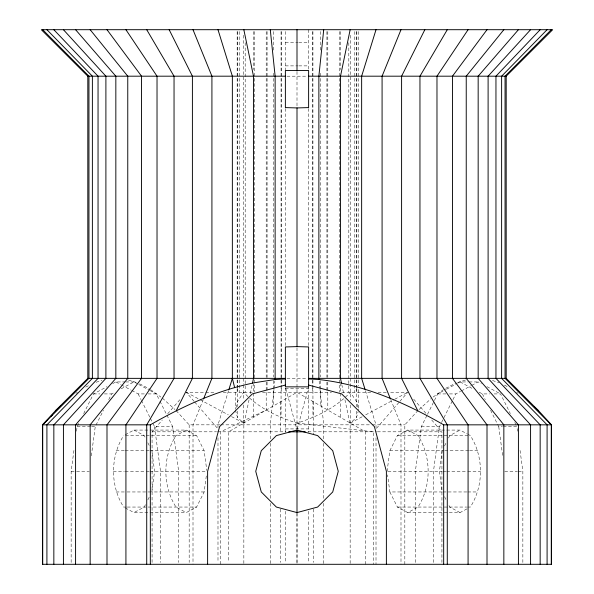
<?xml version="1.0" encoding="UTF-8"?>
<svg xmlns="http://www.w3.org/2000/svg" width="594" height="594" viewBox="0 0 594 594"><rect width="100%" height="100%" fill="white"/><g stroke="black" fill="none" stroke-linecap="round" stroke-linejoin="round"><path stroke-width="0.45" stroke-dasharray="2.97 2.23" d="M297 562.444L297 514.27M415.355 562.459L415.355 471.324L421.346 426.633L427.071 415.184M433.471 562.459L433.471 471.324L439.463 426.633L441.097 423.366M522.854 562.459L522.854 471.324L519.802 448.522M273.99 389.293L270.277 424.836L270.277 439.619M274.086 388.379L274.851 381.088M71.146 562.459L71.146 471.324L74.198 448.522M76.522 431.192L77.131 426.633L79.173 422.542M91.335 455.821L95.248 426.633L103.423 410.276M126.388 507.053L123.634 507.053C110.165 485.84 110.165 456.816 123.634 435.595M125.223 507.907L133.954 512.585L186.286 512.585L196.599 507.053L204.15 491.958L206.437 474.91M387.08 471.324L389.85 450.698L397.401 435.595L407.714 430.071L460.046 430.071L467.188 433.895M442.181 450.698L439.419 471.324L442.181 491.958L389.85 491.958L387.563 474.91M467.612 507.053L470.366 507.053C483.835 485.84 483.835 456.816 470.366 435.595L467.983 434.318M249.049 399.807L243.844 424.836L243.844 564.3M250.349 393.547L252.205 384.608M297.238 429.187L308.62 386.857L308.62 432.328M350.341 404.982L350.341 423.099L356.497 417.448L358.13 411.716M228.564 390.629L217.991 424.836L217.991 427.613M203.319 399.48L193.005 424.836L193.005 564.3M83.672 413.55L93.488 393.919L107.054 386.649M108.739 399.643L111.605 393.919L114.798 392.203M145.456 504.67L144.268 507.053L133.954 512.585M147.839 499.903L149.436 496.725M427.48 414.367L434.021 401.277M434.429 400.46L437.704 393.919L445.686 389.642M441.505 422.542L443.547 418.458M443.956 417.634L452.546 400.46M452.955 399.643L455.821 393.919L460.61 391.349M444.564 445.931L446.161 442.753M448.544 437.978L449.732 435.595L460.046 430.071M152.071 562.466L152.071 431.816L162.273 420.025M167.679 413.788L180.286 399.227M376.492 428.348L399.309 402.004M399.911 401.314L407.714 392.3L389.204 392.3M404.826 564.3L404.826 424.836L417.775 410.714M419.052 409.556L430.925 398.76M75.928 393.369L77.406 392.307M433.078 397.089L443.443 389.649M243.659 404.982L243.659 423.099L237.503 417.448L235.402 410.083L237.503 401.499L243.659 392.3C257.959 407.566 277.272 416.929 297 423.099C316.728 416.929 336.041 407.566 350.341 392.3L356.497 401.499L358.598 410.083M112.645 383.65L115.837 381.942L124.896 381.942M121.183 388.788L133.954 381.942L137.942 384.08M125.223 434.749L133.954 430.071L186.286 430.071L196.599 435.595L204.15 450.698L206.794 470.426M186.286 430.071L175.973 435.595C162.496 456.816 162.496 485.84 175.973 507.053L186.286 512.585M350.341 423.099L362.466 416.587M365.696 414.857L393.978 399.673M394.787 399.242L407.714 392.3M446.48 389.211L456.853 383.65M457.655 383.227L460.046 381.942L468.198 381.942M461.404 390.926L470.983 385.788M471.777 385.365L478.163 381.942L481.355 383.65M389.85 491.958L397.401 507.053L407.714 512.585L418.028 507.053C431.504 485.84 431.504 456.816 418.028 435.595L407.714 430.071M407.714 512.585L460.046 512.585L468.777 507.907M85.744 387.095L89.642 385.075M445.745 388.305L455.932 383.026M96.109 382.239L101.968 380.405M457.603 382.499L466.802 379.618M285.38 42.634L297.891 42.634M298.789 42.634L308.62 42.634M285.38 65.882L297.891 65.882M298.789 65.882L308.62 65.882M286.976 76.188L307.024 76.188M286.976 378.356L307.024 378.356M125.802 381.942L133.954 381.942M469.104 381.942L478.163 381.942M285.38 388.662L308.62 388.662M194.089 401.314L186.286 392.3L204.796 392.3M205.717 392.3L215.897 392.3M223.299 392.3L253.445 392.3L253.445 383.954M262.555 392.3L331.445 392.3M370.701 392.3L340.555 392.3L340.555 383.954M378.103 392.3L388.283 392.3M93.488 393.919L99.829 393.919M104.358 393.919L111.605 393.919M131.794 390.496L138.179 393.919L144.52 393.919M148.144 393.919L156.296 393.919L159.571 400.46M437.704 393.919L445.856 393.919M449.48 393.919L455.821 393.919M479.202 392.203L482.395 393.919L489.642 393.919M494.171 393.919L500.512 393.919L510.328 413.55M176.225 410.714L189.174 424.836L219.839 424.836M220.76 424.836L371.391 424.836M372.319 424.836L404.826 424.836M77.131 426.633L90.719 426.633M91.625 426.633L95.248 426.633M152.903 423.366L154.537 426.633L172.654 426.633L178.645 471.324L178.645 562.459M421.346 426.633L439.463 426.633M490.577 410.276L498.752 426.633L502.376 426.633M503.281 426.633L516.869 426.633L517.478 431.192M285.38 428.913L308.62 428.913M152.071 431.816L216.58 431.816M217.501 431.816L285.944 431.816M308.056 431.816L376.499 431.816M377.42 431.816L441.929 431.816L441.929 562.444M125.475 435.595L196.599 435.595M397.401 435.595L468.525 435.595M116.09 450.698L124.354 450.698M125.267 450.698L149.139 450.698M150.059 450.698L204.15 450.698M389.85 450.698L443.941 450.698M444.861 450.698L468.733 450.698M469.646 450.698L477.91 450.698M71.146 471.324L75.676 471.324M76.581 471.324L89.256 471.324M113.32 471.324L124.339 471.324M125.26 471.324L145.456 471.324M146.376 471.324L149.131 471.324M150.052 471.324L206.92 471.324M388.001 471.324L442.114 471.324M443.035 471.324L445.79 471.324M446.703 471.324L466.906 471.324M467.82 471.324L480.68 471.324M504.744 471.324L517.419 471.324M518.324 471.324L522.854 471.324M116.09 491.958L126.188 491.958M127.101 491.958L150.98 491.958M204.15 491.958L151.819 491.958L154.581 471.324L151.819 450.698M443.02 491.958L466.899 491.958M467.812 491.958L477.91 491.958M127.309 507.053L196.599 507.053M397.401 507.053L466.691 507.053M297 423.099L373.492 431.816L373.492 564.3M492.485 380.546L499.138 382.633M128.49 380.026L136.813 382.633M504.462 385.135L508.523 387.236M139.635 383.835L149.822 389.122M486.946 386.649L500.512 393.919M460.046 381.942L472.817 388.788M460.046 512.585L449.732 507.053L448.544 504.67M138.744 384.511L149.116 390.065M149.911 390.496L156.296 393.919M115.837 381.942L120.627 384.511M121.421 384.934L130.999 390.065M133.954 430.071L144.268 435.595L145.456 437.978M186.286 392.3L199.213 399.242M200.022 399.673L228.304 414.857M231.534 416.587L243.659 423.099M516.594 392.307L518.072 393.369M150.557 389.649L160.922 397.089M162.407 398.151L174.911 409.518M413.714 399.227L426.321 413.788M431.727 420.025L441.929 431.816M194.691 402.004L217.508 428.348M514.827 422.542L516.869 426.633M482.395 393.919L485.261 399.643M444.564 496.725L446.161 499.903M159.979 401.277L166.52 414.367M166.929 415.184L172.654 426.633M138.179 393.919L141.045 399.643M141.454 400.46L150.044 417.634M150.453 418.458L152.495 422.542M147.839 442.753L149.436 445.931M390.681 399.48L400.995 424.836L400.995 564.3M365.436 390.629L376.009 424.836L376.009 427.613M285.855 388.625L296.762 429.187M341.795 384.608L343.651 393.547M344.951 399.807L350.156 424.836L350.156 564.3M498.752 426.633L502.665 455.821M154.537 426.633L160.529 471.324L160.529 562.459M319.149 381.088L319.914 388.379M320.01 389.293L323.723 424.836L323.723 439.619M376.009 437.771L376.009 564.3M365.444 564.3L365.444 431.816L297 392.3L228.556 431.816L228.556 562.444M358.598 31.556L358.598 385.81M358.598 389.516L358.598 409.192M356.838 31.556L356.838 387.659M356.838 388.587L356.838 392.3M356.497 31.556L356.497 387.659M356.497 388.587L356.497 406.667M356.497 411.159L356.497 417.448M354.796 31.556L354.796 392.3M350.341 35.261L350.341 400.453M348.819 42.686L348.819 392.3M340.555 31.556L340.555 69.58M340.555 393.221L340.555 417.448M339.308 31.556L339.308 392.3M327.799 31.556L327.799 377.457M327.799 382.098L327.799 410.083M326.915 31.556L326.915 377.457M326.915 382.098L326.915 390.444M323.723 443.31L323.723 499.651M323.723 503.341L323.723 564.3M320.24 31.549L320.24 50.074M320.24 73.233L320.24 377.012M320.24 380.709L320.24 405.717M313.535 401.841L313.535 434.496M313.535 509.073L313.535 562.459M312.941 31.556L312.941 379.314M312.941 380.242L312.941 417.448M312.489 31.556L312.489 379.314M312.489 380.242L312.489 386.731M312.489 387.659L312.489 392.3M308.62 29.7L308.62 70.567M308.62 108.531L308.62 346.109M308.62 511.293L308.62 562.473M297 71.629L297 106.772M297 347.765L297 430.071M297 513.506L297 564.3M285.38 31.519L285.38 70.567M285.38 108.531L285.38 346.109M285.38 387.875L285.38 432.328M285.38 511.293L285.38 562.473M281.511 31.556L281.511 379.314M281.511 380.242L281.511 386.731M281.511 387.659L281.511 392.3M281.059 31.556L281.059 379.314M281.059 380.242L281.059 417.448M280.465 401.841L280.465 432.684M280.465 509.073L280.465 562.459M273.76 31.549L273.76 50.074M273.76 73.233L273.76 377.012M273.76 380.709L273.76 405.717M270.277 443.31L270.277 499.651M270.277 503.341L270.277 564.3M267.085 31.556L267.085 377.457M267.085 382.098L267.085 390.444M266.201 31.556L266.201 377.457M266.201 382.098L266.201 410.083L220.508 431.816L220.508 564.3M254.692 31.556L254.692 392.3M253.445 31.556L253.445 69.58M253.445 393.221L253.445 417.448M245.181 42.686L245.181 392.3M243.659 35.261L243.659 383.954M243.659 384.882L243.659 400.453M239.204 31.556L239.204 392.3M237.503 31.556L237.503 387.659M237.503 388.587L237.503 406.667M237.503 411.159L237.503 417.448M237.162 31.556L237.162 387.659M237.162 388.587L237.162 392.3M235.402 392.3L235.402 409.192M217.991 437.771L217.991 562.451M189.174 424.836L189.174 562.451"/><path stroke-width="0.89" d="M297 513.342L297 430.071L276.373 435.595L261.271 450.698L255.739 471.324L261.271 491.958L276.373 507.053L297 512.585L317.627 507.053L332.729 491.958L338.261 471.324L332.729 450.698L317.627 435.595L297 430.071M308.62 378.356L506.192 378.356L538.55 410.714L551.499 424.836L551.499 564.3L42.501 564.3L42.501 424.836L150.327 424.836C183.041 406.073 217.887 390.05 255.049 382.633L275.015 379.507L275.133 378.356L275.133 76.188L270.277 29.7M323.723 29.7L318.867 76.188L318.867 378.356L318.985 379.507L319.721 379.618C363.944 384.667 405.42 402.821 443.673 424.836L551.499 424.836M252.532 383.026L253.504 378.356L253.504 76.188L243.844 29.7M350.156 29.7L340.496 76.188L340.496 378.356L341.468 383.026M229.032 389.122L232.358 378.356L232.358 76.188L217.991 29.7M376.009 29.7L361.642 76.188L361.642 378.356L364.968 389.122M203.861 398.151L211.917 378.356L211.917 76.188L193.005 29.7M400.995 29.7L382.083 76.188L382.083 378.356L390.139 398.151M176.225 410.714L192.404 378.356L192.404 76.188L169.164 29.7M424.836 29.7L401.596 76.188L401.596 378.356L417.775 410.714M447.282 29.7L419.958 76.188L419.958 378.356L447.282 424.836L447.282 564.3M468.079 29.7L436.976 76.188L436.976 378.356L468.079 424.836L468.079 564.3M487.006 29.7L452.457 76.188L452.457 378.356L487.006 424.836L487.006 564.3M503.846 29.7L466.238 76.188L466.238 378.356L503.846 424.836L503.846 564.3M518.421 29.7L478.163 76.188L478.163 378.356L518.421 424.836L518.421 564.3M530.576 29.7L488.105 76.188L488.105 378.356L530.576 424.836L530.576 564.3M308.62 76.188L506.192 76.188L552.68 29.7L41.32 29.7L87.808 76.188L87.808 378.356L55.45 410.714L42.501 424.836L47.72 419.631M540.161 29.7L495.953 76.188L495.953 378.356L540.161 424.836L540.161 564.3M547.089 29.7L501.618 76.188L501.618 378.356L547.089 424.836L547.089 564.3M551.277 29.7L505.049 76.188L505.049 378.356L551.277 424.836L551.277 564.3M50.987 416.379L52.294 415.072M55.45 410.714L60.536 406.081M285.38 385.053L252.309 393.919L219.594 426.633L207.618 471.324L207.618 564.3M275.015 379.507L285.38 378.965M297 107.937L308.62 107.588L308.62 70.515L285.38 70.567L285.38 107.588L297 107.937L297 346.599L308.62 346.955L308.62 386.857L285.38 386.857L285.38 346.955L297 346.599M87.808 76.188L285.38 76.188M87.808 378.356L285.38 378.356M288.706 431.816L305.294 431.816M308.62 378.965L318.985 379.507M308.62 385.053L341.691 393.919L374.406 426.633L386.382 471.324L386.382 564.3M534.607 407.128L538.55 410.714M42.723 29.7L88.952 76.188L88.952 378.356L42.723 424.836L42.723 564.3M46.911 29.7L92.382 76.188L92.382 378.356L46.911 424.836L46.911 564.3M53.839 29.7L98.047 76.188L98.047 378.356L53.839 424.836L53.839 564.3M63.424 29.7L105.895 76.188L105.895 378.356L63.424 424.836L63.424 564.3M75.579 29.7L115.837 76.188L115.837 378.356L75.579 424.836L75.579 564.3M90.154 29.7L127.762 76.188L127.762 378.356L90.154 424.836L90.154 564.3M106.994 29.7L141.543 76.188L141.543 378.356L106.994 424.836L106.994 564.3M125.921 29.7L157.024 76.188L157.024 378.356L125.921 424.836L125.921 564.3M146.718 29.7L174.042 76.188L174.042 378.356L146.718 424.836L146.718 564.3M275.133 378.356L275.661 379.469M232.358 378.356L234.652 387.659M506.192 76.188L506.192 378.356M443.673 424.836L443.673 564.3M297 29.7L297 70.79M150.327 424.836L150.327 564.3"/></g></svg>
